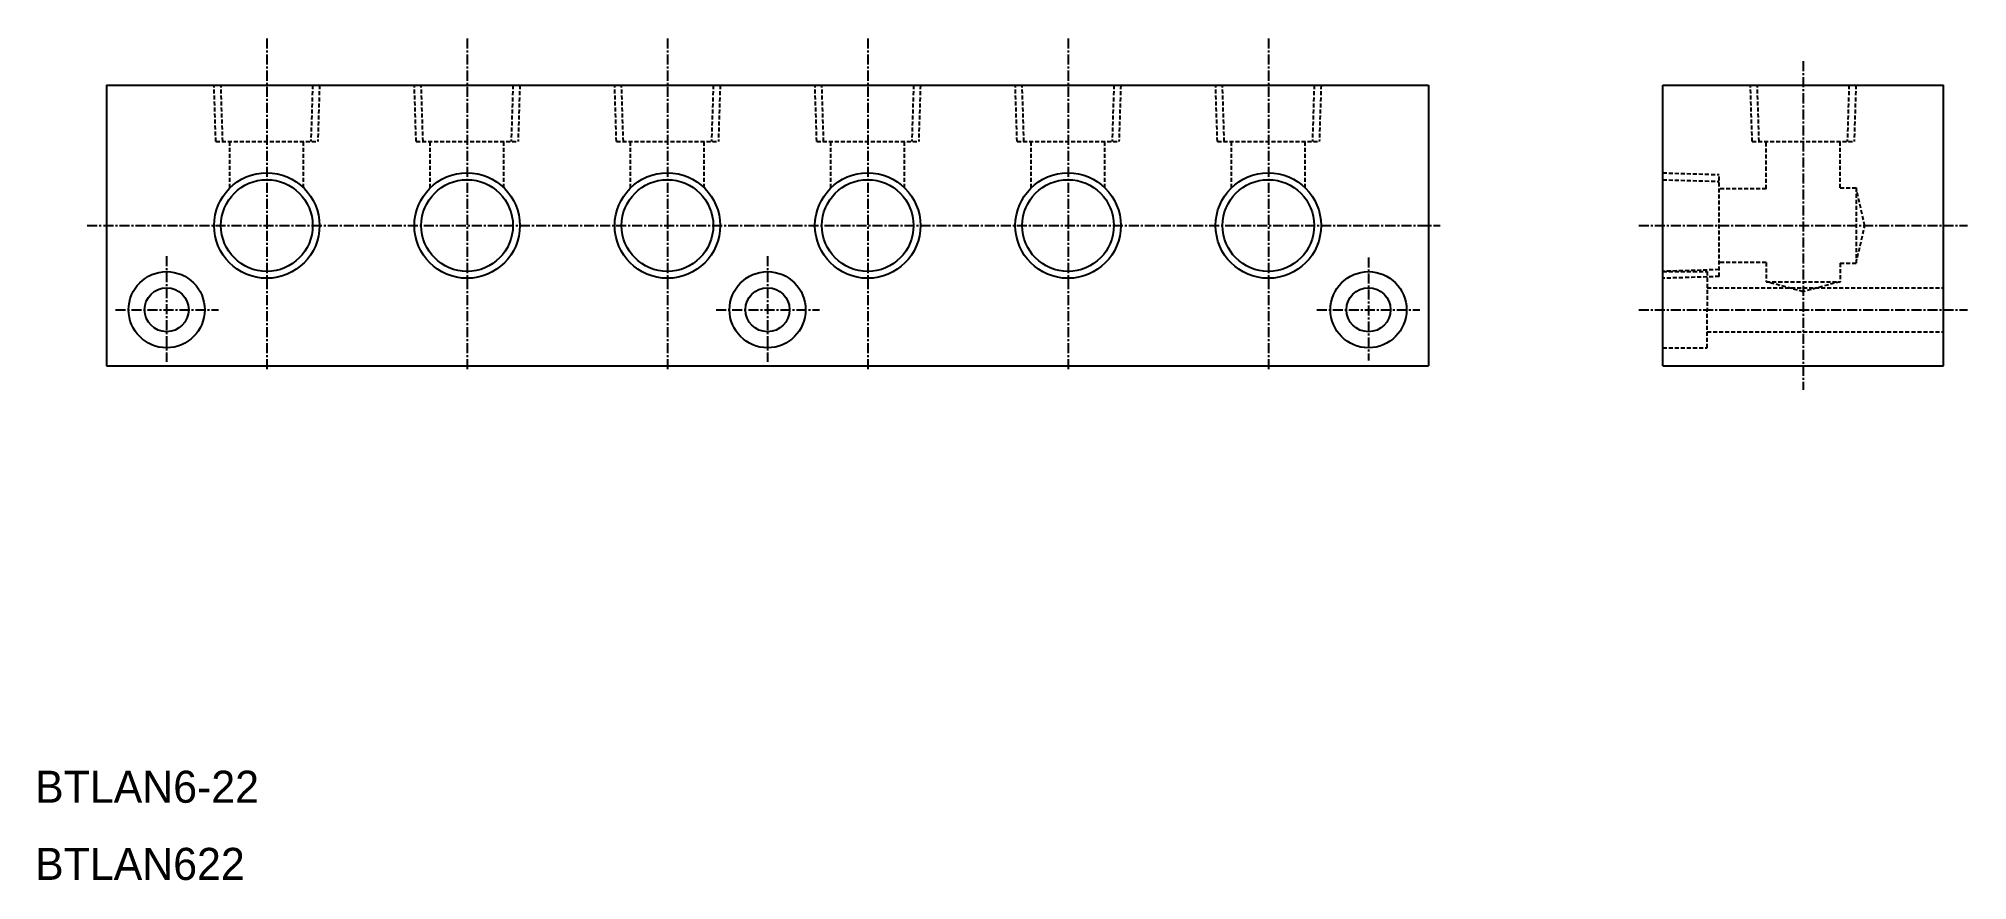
# Model space of a CAD drawing. Extents: x 5889 to 6130, y 23825 to 23930.
import ezdxf

# ---------------------------------------------------------------- set-up
doc = ezdxf.new("R2010")
doc.units = 0
doc.linetypes.add('CENTER', pattern=[2, 1.25, -0.25, 0.25, -0.25])
doc.linetypes.add('DASHED', pattern=[0.75, 0.5, -0.25])
doc.layers.get('0').update_dxf_attribs({"linetype": 'CONTINUOUS'})
doc.layers.add('CENTER', color=1, linetype='CENTER')

msp = doc.modelspace()

# ---------------------------------------------------------------- linework, layer by layer
at = {"color": 7, "linetype": 'CONTINUOUS'}
for p, q in [((5897.43, 23924.4), (6062.43, 23924.4)), ((5897.43, 23924.4), (5897.43, 23889.4)), ((6062.43, 23924.4), (6062.43, 23889.4)), ((6091.68, 23889.4), (6091.68, 23924.4)), ((6091.68, 23924.4), (6126.68, 23924.4)), ((6126.68, 23889.4), (6126.68, 23924.4)), ((5897.43, 23889.4), (6062.43, 23889.4)), ((6091.68, 23889.4), (6126.68, 23889.4))]:
    msp.add_line(p, q, dxfattribs=at)
at = {"color": 3, "linetype": 'DASHED'}
for p, q in [((5911.07, 23917.4), (5910.85, 23924.4)), ((5911.93, 23917.4), (5911.71, 23924.4)), ((5923.15, 23924.4), (5922.93, 23917.4)), ((5924.01, 23924.4), (5923.79, 23917.4)), ((5936.07, 23917.4), (5935.85, 23924.4)), ((5936.93, 23917.4), (5936.71, 23924.4)), ((5948.15, 23924.4), (5947.93, 23917.4)), ((5949.01, 23924.4), (5948.79, 23917.4)), ((5961.07, 23917.4), (5960.85, 23924.4)), ((5961.93, 23917.4), (5961.71, 23924.4)), ((5973.15, 23924.4), (5972.93, 23917.4)), ((5974.01, 23924.4), (5973.79, 23917.4)), ((5986.07, 23917.4), (5985.85, 23924.4)), ((5986.93, 23917.4), (5986.71, 23924.4)), ((5998.15, 23924.4), (5997.93, 23917.4)), ((5999.01, 23924.4), (5998.79, 23917.4)), ((6011.07, 23917.4), (6010.85, 23924.4)), ((6011.93, 23917.4), (6011.71, 23924.4)), ((6023.15, 23924.4), (6022.93, 23917.4)), ((6024.01, 23924.4), (6023.79, 23917.4)), ((6036.07, 23917.4), (6035.85, 23924.4)), ((6036.93, 23917.4), (6036.71, 23924.4)), ((6048.15, 23924.4), (6047.93, 23917.4)), ((6049.01, 23924.4), (6048.79, 23917.4)), ((6102.82, 23917.4), (6102.6, 23924.4)), ((6103.68, 23917.4), (6103.46, 23924.4)), ((6114.9, 23924.4), (6114.68, 23917.4)), ((6115.76, 23924.4), (6115.54, 23917.4)), ((5911.07, 23917.4), (5923.79, 23917.4)), ((5912.83, 23911.6), (5912.83, 23917.4)), ((5922.03, 23911.6), (5922.03, 23917.4)), ((5936.07, 23917.4), (5948.79, 23917.4)), ((5937.83, 23911.6), (5937.83, 23917.4)), ((5947.03, 23911.6), (5947.03, 23917.4)), ((5961.07, 23917.4), (5973.79, 23917.4)), ((5962.83, 23911.6), (5962.83, 23917.4)), ((5972.03, 23911.6), (5972.03, 23917.4)), ((5986.07, 23917.4), (5998.79, 23917.4)), ((5987.83, 23911.6), (5987.83, 23917.4)), ((5997.03, 23911.6), (5997.03, 23917.4)), ((6011.07, 23917.4), (6023.79, 23917.4)), ((6012.83, 23911.6), (6012.83, 23917.4)), ((6022.03, 23911.6), (6022.03, 23917.4)), ((6036.07, 23917.4), (6048.79, 23917.4)), ((6037.83, 23911.6), (6037.83, 23917.4)), ((6047.03, 23911.6), (6047.03, 23917.4)), ((6102.82, 23917.4), (6115.54, 23917.4)), ((6104.58, 23911.5), (6104.58, 23917.4)), ((6113.78, 23911.6), (6113.78, 23917.4)), ((6091.68, 23913.48), (6098.68, 23913.26)), ((6091.68, 23912.62), (6098.68, 23912.41)), ((6098.68, 23900.54), (6098.68, 23913.26)), ((6104.58, 23911.5), (6098.68, 23911.5)), ((6113.78, 23911.6), (6115.78, 23911.6)), ((6115.78, 23911.6), (6115.78, 23902.2)), ((6116.87, 23906.87), (6115.78, 23911.6)), ((6115.78, 23902.2), (6116.87, 23906.87)), ((6098.68, 23901.4), (6091.68, 23901.18)), ((6091.68, 23901.15), (6097.18, 23901.15)), ((6098.68, 23900.54), (6091.68, 23900.32)), ((6097.18, 23901.15), (6097.18, 23896.4)), ((6104.58, 23902.3), (6098.68, 23902.3)), ((6104.58, 23902.3), (6104.58, 23899.9)), ((6113.78, 23902.2), (6115.78, 23902.2)), ((6113.78, 23902.2), (6113.78, 23899.9)), ((6097.18, 23899.15), (6126.68, 23899.15)), ((6109.18, 23898.65), (6104.58, 23899.9)), ((6104.58, 23899.9), (6113.78, 23899.9)), ((6113.78, 23899.9), (6109.18, 23898.65)), ((6097.18, 23891.65), (6097.18, 23896.4)), ((6097.18, 23893.65), (6126.68, 23893.65)), ((6091.68, 23891.65), (6097.18, 23891.65))]:
    msp.add_line(p, q, dxfattribs=at)
at = {"color": 3, "linetype": 'CONTINUOUS'}
for centre in [(5917.43, 23906.9), (5942.43, 23906.9), (5967.43, 23906.9), (5992.43, 23906.9), (6017.43, 23906.9), (6042.43, 23906.9)]:
    msp.add_circle(centre, 6.58, dxfattribs=at)
at = {"color": 7, "linetype": 'CONTINUOUS'}
for centre, radius in [((5917.43, 23906.9), 5.72), ((5942.43, 23906.9), 5.72), ((5967.43, 23906.9), 5.72), ((5992.43, 23906.9), 5.72), ((6017.43, 23906.9), 5.72), ((6042.43, 23906.9), 5.72), ((5904.93, 23896.4), 4.75), ((5979.93, 23896.4), 4.75), ((6054.93, 23896.4), 4.75), ((5904.93, 23896.4), 2.75), ((5979.93, 23896.4), 2.75), ((6054.93, 23896.4), 2.75)]:
    msp.add_circle(centre, radius, dxfattribs=at)
at = {"layer": 'CENTER', "color": 1, "linetype": 'CENTER'}
for p, q in [((5917.43, 23930.23), (5917.43, 23888.89)), ((5942.43, 23930.23), (5942.43, 23888.89)), ((5967.43, 23930.23), (5967.43, 23888.89)), ((5992.43, 23930.23), (5992.43, 23888.89)), ((6017.43, 23930.23), (6017.43, 23888.89)), ((6042.43, 23930.23), (6042.43, 23888.89)), ((6109.18, 23927.4), (6109.18, 23886.4)), ((5895.03, 23906.9), (6063.86, 23906.9)), ((6088.68, 23906.9), (6129.68, 23906.9)), ((5904.93, 23903.08), (5904.93, 23889.9)), ((5979.93, 23903.08), (5979.93, 23889.9)), ((6054.93, 23902.92), (6054.93, 23890.05)), ((5898.53, 23896.4), (5911.4, 23896.4)), ((5973.53, 23896.4), (5986.4, 23896.4)), ((6048.48, 23896.4), (6061.35, 23896.4)), ((6088.68, 23896.4), (6129.68, 23896.4))]:
    msp.add_line(p, q, dxfattribs=at)

# ---------------------------------------------------------------- texts
at = {"color": 7, "linetype": 'CONTINUOUS'}
for s, p in [('BTLAN6-22', (5888.51, 23834.88)), ('BTLAN622', (5888.51, 23825.25))]:
    msp.add_text(s, height=4, dxfattribs=at).set_placement(p)

doc.saveas('drawing.dxf')
